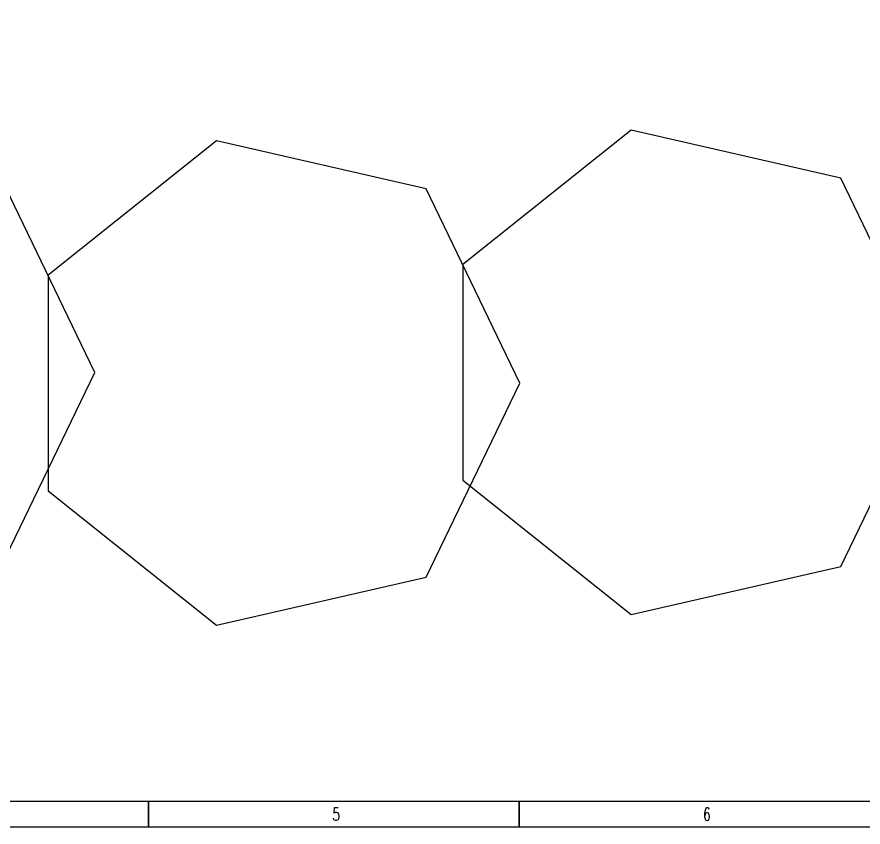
# Model space of a CAD drawing. Extents: x -383207 to 558143, y -95136 to 11777.
# Drawn here: x 6521 to 22982, y -92717 to -76963 of the extents above; entities that cross this region are included whole.
import ezdxf

# ---------------------------------------------------------------- set-up
doc = ezdxf.new("R2010")
doc.units = 0
doc.layers.get('0').update_dxf_attribs({"linetype": 'CONTINUOUS'})
doc.styles.add('HZbine', font='txt_____.ttf', dxfattribs={"width": 0.7, "bigfont": 'HZTXT'})

msp = doc.modelspace()

# ---------------------------------------------------------------- linework, layer by layer
for points in [[(-21016.9, -50666.9), (38433.1, -50666.9), (38433.1, -92716.9), (-21016.9, -92716.9)], [(8034.2, -83874.1), (6216.6, -80099.9), (2132.7, -79167.8), (-1142.4, -81779.6), (-1142.4, -85968.6), (2132.7, -88580.4), (6216.6, -87648.2)], [(24370, -83874.1), (22552.5, -80099.9), (18468.5, -79167.8), (15193.4, -81779.6), (15193.4, -85968.6), (18468.5, -88580.4), (22552.5, -87648.2)], [(16302, -84081.5), (14484.5, -80307.3), (10400.5, -79375.2), (7125.4, -81987), (7125.4, -86176), (10400.5, -88787.8), (14484.5, -87855.6)]]:
    msp.add_lwpolyline(points, close=True)
at = {"color": 4, "const_width": 25}
msp.add_lwpolyline([(-19766.9, -51166.9), (37929.1, -51166.9), (37929.1, -92216.9), (-19766.9, -92216.9)], close=True, dxfattribs=at)
at = {"color": 4, "flags": 128}
for points in [[(9081.1, -92216.9), (9081.1, -92716.9)], [(9081.1, -92716.9), (9081.1, -92216.9)], [(16293.1, -92216.9), (16293.1, -92716.9)], [(16293.1, -92716.9), (16293.1, -92216.9)], [(38433.1, -92716.9), (-21016.9, -92716.9)]]:
    msp.add_lwpolyline(points, dxfattribs=at)

# ---------------------------------------------------------------- texts
at = {"color": 4, "style": 'HZbine', "width": 0.7}
for s, p in [('5', (12657.8, -92591.9)), ('6', (19869.8, -92591.9))]:
    msp.add_text(s, height=250, dxfattribs=at).set_placement(p)

doc.saveas('drawing.dxf')
